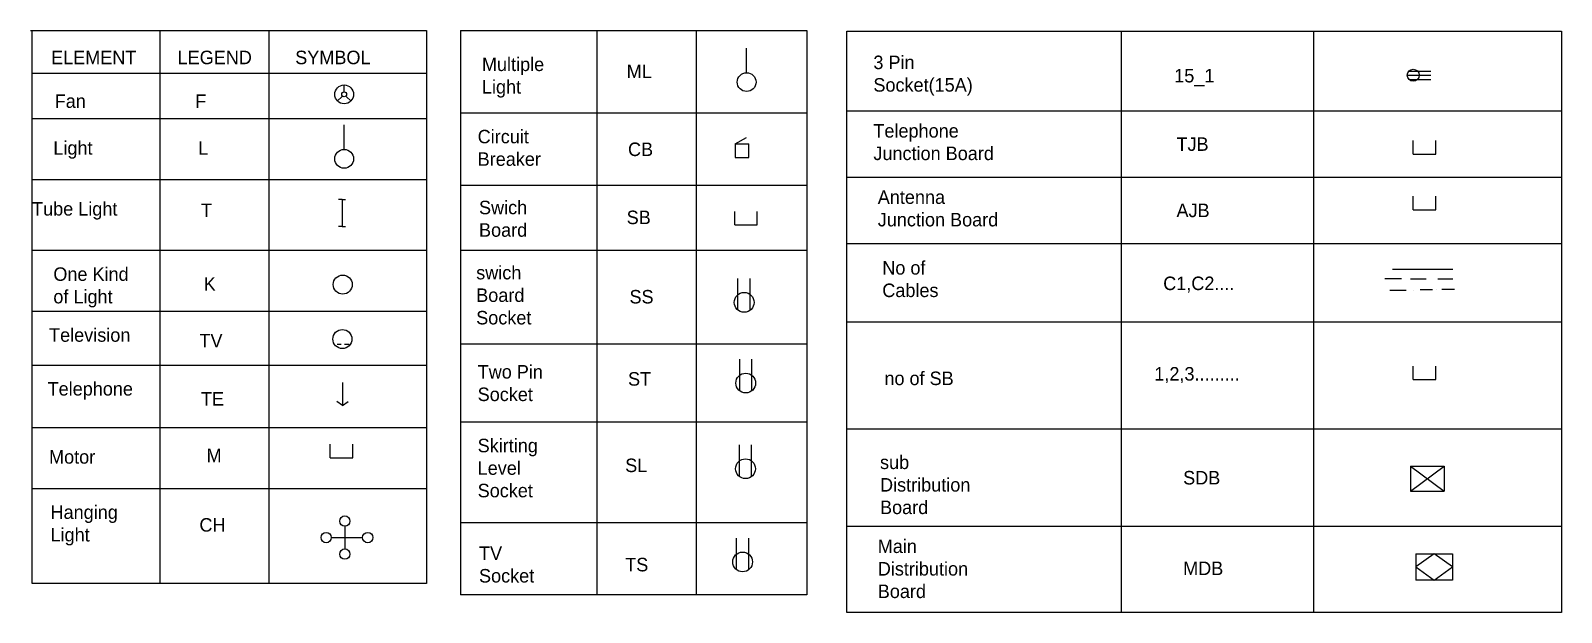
# Model space of a CAD drawing. Header units: inches. Extents: x -469 to 4578, y 1283 to 2573.
# Drawn here: x -469 to 891, y 1665 to 2182 of the extents above; entities that cross this region are included whole.
import ezdxf

# ---------------------------------------------------------------- set-up
doc = ezdxf.new("R2010")
doc.units = ezdxf.units.IN
doc.header["$MEASUREMENT"] = 0

msp = doc.modelspace()

# ---------------------------------------------------------------- linework, layer by layer
for p, q in [((-469.5, 2182), (-117.7, 2182)), ((-468.2, 1690.9), (-468.2, 2182)), ((-354.8, 2182), (-354.8, 1690.9)), ((-257.7, 2182), (-257.7, 1690.9)), ((-117.7, 2182), (-117.7, 1690.9)), ((-87.5, 2182), (220.2, 2182)), ((-87.5, 2182), (-87.5, 1680.9)), ((33.6, 2182), (33.6, 1680.9)), ((121.8, 2182), (121.8, 1680.9)), ((220.2, 2182), (220.2, 1680.9)), ((255.7, 2181.4), (890.6, 2181.4)), ((255.7, 1665.2), (255.7, 2181.4)), ((499.4, 2181.4), (499.4, 1665.2)), ((670.4, 2181.4), (670.4, 1665.2)), ((890.6, 2181.4), (890.6, 1665.2)), ((166.7, 2144.7), (166.7, 2166.4)), ((-468.2, 2144.3), (-117.7, 2144.3)), ((753.7, 2142.4), (774.5, 2142.4)), ((755.2, 2146.1), (774.6, 2146.1)), ((755.4, 2138.5), (774.7, 2138.5)), ((-193.1, 2123.2), (-196.8, 2119.5)), ((-193.1, 2123.2), (-192.5, 2123.9)), ((-190.9, 2127.6), (-190.9, 2133.8)), ((-188.7, 2123.2), (-185, 2119.5)), ((-196.6, 2119.3), (-196.6, 2119.3)), ((-87.5, 2109), (220.2, 2109)), ((255.7, 2110.8), (890.6, 2110.8)), ((-468.2, 2104), (-117.7, 2104)), ((-190.9, 2076.4), (-190.9, 2098.2)), ((156.5, 2081.3), (166.6, 2087.2)), ((156.5, 2081.3), (168.5, 2081.3)), ((156.5, 2081.3), (156.5, 2069.3)), ((168.5, 2069.3), (168.5, 2081.3)), ((758.9, 2072.4), (758.9, 2084.4)), ((778.9, 2072.4), (778.9, 2084.4)), ((156.5, 2069.3), (168.5, 2069.3)), ((758.9, 2072.4), (778.9, 2072.4)), ((778.9, 2072.4), (778.9, 2072.4)), ((778.9, 2072.4), (778.9, 2072.4)), ((-468.2, 2049.8), (-117.7, 2049.8)), ((-87.5, 2044.8), (220.2, 2044.8)), ((255.7, 2051.9), (890.6, 2051.9)), ((772, 2051.9), (772, 2051.9)), ((772, 2051.9), (772, 2051.9)), ((772, 2051.9), (772, 2051.9)), ((772, 2051.9), (772, 2051.9)), ((-192.8, 2032.1), (-195.8, 2032.1)), ((-192.8, 2032.1), (-192.8, 2008.1)), ((-192.8, 2032.1), (-189.8, 2032.1)), ((758.9, 2022.9), (758.9, 2034.9)), ((778.9, 2022.9), (778.9, 2034.9)), ((156.1, 2009.4), (156.1, 2021.4)), ((176, 2009.4), (176, 2021.4)), ((758.9, 2022.9), (778.9, 2022.9)), ((778.9, 2022.9), (778.9, 2022.9)), ((778.9, 2022.9), (778.9, 2022.9)), ((-192.8, 2008.1), (-195.8, 2008.1)), ((-192.8, 2008.1), (-189.8, 2008.1)), ((156.1, 2009.4), (176, 2009.4)), ((176, 2009.4), (176, 2009.4)), ((176, 2009.4), (176, 2009.4)), ((-468.2, 1986.9), (-117.7, 1986.9)), ((-87.5, 1986.9), (220.2, 1986.9)), ((255.7, 1993), (890.6, 1993)), ((772, 1993), (772, 1993)), ((772, 1993), (772, 1993)), ((159, 1933.7), (159, 1961.8)), ((169.8, 1933.7), (169.8, 1961.8)), ((748.6, 1961.4), (733.7, 1961.4)), ((740.6, 1970), (794, 1970)), ((756.6, 1961.4), (756.6, 1961.4)), ((756.6, 1961.4), (770.5, 1961.4)), ((780.9, 1961.4), (794, 1961.4)), ((738.2, 1951.5), (752.6, 1951.5)), ((759.1, 1951.5), (759.1, 1951.5)), ((765.1, 1951.9), (776, 1951.9)), ((780, 1952.1), (780, 1951.9)), ((784.4, 1952.4), (795.6, 1952.4)), ((-468.2, 1932.7), (-117.7, 1932.7)), ((255.7, 1923.3), (890.6, 1923.3)), ((-197.1, 1903.4), (-193.5, 1903.4)), ((-190.5, 1903.4), (-186.4, 1903.4)), ((-87.5, 1903.7), (220.2, 1903.7)), ((-468.2, 1884.9), (-117.7, 1884.9)), ((160.5, 1862), (160.5, 1890)), ((171.3, 1861.9), (171.3, 1890)), ((758.9, 1872), (758.9, 1884)), ((778.9, 1872), (778.9, 1884)), ((-192.4, 1869.5), (-192.4, 1848.9)), ((758.9, 1872), (778.9, 1872)), ((778.9, 1872), (778.9, 1872)), ((778.9, 1872), (778.9, 1872)), ((-192.4, 1848.9), (-197.3, 1852.4)), ((-192.4, 1848.9), (-187.5, 1852.4)), ((-468.2, 1829.5), (-117.7, 1829.5)), ((-87.5, 1834.5), (220.2, 1834.5)), ((255.7, 1828.1), (890.6, 1828.1)), ((-203.2, 1802.5), (-203.2, 1814.5)), ((-183.3, 1802.5), (-183.3, 1814.5)), ((160.2, 1785.9), (160.2, 1813.9)), ((171, 1785.8), (171, 1813.9)), ((-203.2, 1802.5), (-183.3, 1802.5)), ((-183.3, 1802.5), (-183.3, 1802.5)), ((-183.3, 1802.5), (-183.3, 1802.5)), ((756.6, 1795.2), (786.4, 1795.2)), ((756.6, 1795.2), (756.6, 1772.9)), ((756.6, 1795.2), (786.4, 1772.9)), ((756.6, 1772.9), (786.4, 1795.2)), ((786.4, 1795.2), (786.4, 1772.9)), ((-468.2, 1775.3), (-117.7, 1775.3)), ((756.6, 1772.9), (786.4, 1772.9)), ((-190.3, 1741.7), (-190.3, 1721.6)), ((-87.5, 1745.1), (220.2, 1745.1)), ((255.7, 1741.7), (890.6, 1741.7)), ((-202.3, 1731.6), (-174.6, 1731.6)), ((157.7, 1703), (157.7, 1731.1)), ((168.5, 1703), (168.5, 1731.1)), ((761.2, 1717.3), (793.7, 1717.3)), ((761.2, 1717.3), (761.2, 1693.8)), ((777.5, 1717.3), (761.2, 1705.5)), ((793.7, 1705.5), (777.5, 1717.3)), ((793.7, 1717.3), (793.7, 1693.8)), ((761.2, 1705.5), (777.5, 1693.8)), ((777.5, 1693.8), (793.7, 1705.5)), ((-117.7, 1690.9), (-468.2, 1690.9)), ((793.7, 1693.8), (761.2, 1693.8)), ((-82.4, 1680.9), (-87.5, 1680.9)), ((220.2, 1680.9), (-82.4, 1680.9)), ((890.6, 1665.2), (255.7, 1665.2))]:
    msp.add_line(p, q)
for centre, radius in [((166.7, 2136.3), 8.35), ((759, 2142.4), 5.31), ((-190.9, 2125.4), 8.35), ((-190.9, 2125.4), 2.2), ((-190.9, 2068.1), 8.35), ((-192.2, 1956.4), 8.46), ((164.5, 1940.6), 8.8), ((-192.5, 1908), 8.46), ((165.9, 1868.9), 8.8), ((165.7, 1792.8), 8.8), ((-190.3, 1746.3), 4.57), ((-206.9, 1731.6), 4.57), ((-170, 1731.6), 4.57), ((-190.3, 1717), 4.57), ((163.1, 1710), 8.8)]:
    msp.add_circle(centre, radius)

# ---------------------------------------------------------------- texts
at = {"char_height": 12, "attachment_point": 1}
for s, insert in [('ELEMENT', (-451.3, 2164.2)), ('LEGEND', (-338.9, 2164.2)), ('SYMBOL', (-234.4, 2164.2)), ('Multiple\\PLight', (-68.5, 2158.1)), ('ML', (60.1, 2151.8)), ('3 Pin\\PSocket(15A)', (279.3, 2159.8)), ('15_1', (546.6, 2148)), ('Fan', (-448.1, 2125.4)), ('F', (-323.2, 2125.4)), ('Circuit\\PBreaker', (-72.3, 2093.9)), ('Telephone\\PJunction Board', (279.3, 2099)), ('Light', (-449.3, 2083.8)), ('L', (-320.7, 2083.8)), ('CB', (61.3, 2082.6)), ('TJB', (548.6, 2087.2)), ('Tube Light', (-468.2, 2029.7)), ('T', (-318.2, 2028.4)), ('Swich\\PBoard', (-71.1, 2030.9)), ('Antenna\\PJunction Board', (283.2, 2040.1)), ('AJB', (548.6, 2028.3)), ('SB', (60.1, 2022.1)), ('One Kind \\Pof Light', (-449.3, 1971.7)), ('swich\\PBoard\\PSocket', (-73.6, 1973)), ('No of\\PCables', (287.2, 1977.3)), ('K', (-315.7, 1962.9)), ('C1,C2....', (536.8, 1963.5)), ('SS', (62.6, 1951.6)), ('Television', (-453.1, 1917.6)), ('TV', (-319.5, 1912.6)), ('Two Pin\\PSocket', (-72.3, 1884.9)), ('ST', (61.3, 1878.6)), ('no of SB', (289.1, 1879.1)), ('1,2,3.........', (528.9, 1883.1)), ('Telephone', (-454.4, 1869.8)), ('TE', (-318.2, 1860.9)), ('Motor', (-453.1, 1809.3)), ('M', (-313.2, 1810.6)), ('Skirting\\PLevel\\PSocket', (-72.3, 1819.4)), ('SL', (58.8, 1801.8)), ('SDB', (554.5, 1790.8)), ('Hanging\\PLight', (-451.8, 1760.2)), ('CH', (-319.5, 1748.9)), ('TV\\PSocket', (-71.1, 1723.7)), ('TS', (58.8, 1713.6))]:
    msp.add_mtext(s, dxfattribs=dict(at, insert=insert))
at = {"attachment_point": 1}
for s, insert, char_height, width in [('sub Distribution\\PBoard', (285.2, 1804.5), 12, 1.966), ('Hanging Light', (-468.2, 1775.3), 0.2, 15.13), ('Main Distribution\\PBoard', (283.2, 1729.9), 12, 1.966), ('MDB', (554.5, 1710.3), 12, 18.673)]:
    msp.add_mtext(s, dxfattribs=dict(at, insert=insert, char_height=char_height, width=width))

doc.saveas('drawing.dxf')
